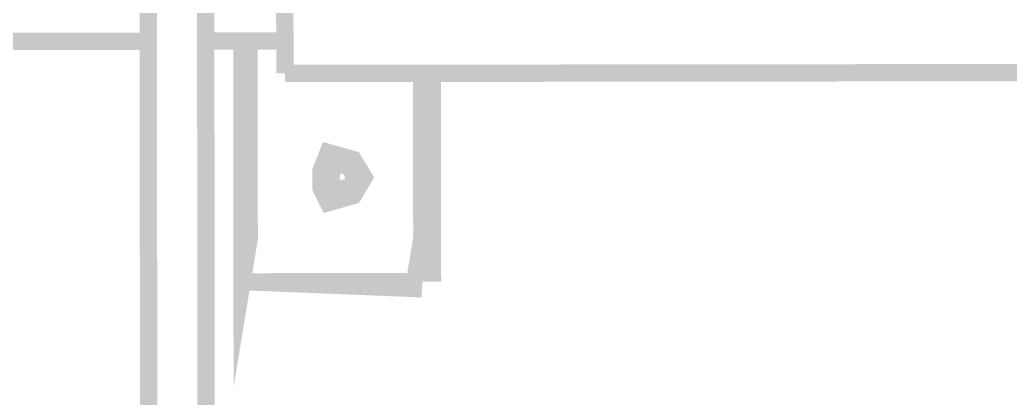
# Model space of a CAD drawing. Header units: feet. Extents: x -99009 to 3252343, y -11094690 to 9035152.
# Drawn here: x 2488214.8 to 2488593.7, y -1977765.8 to -1977620.9 of the extents above; entities that cross this region are included whole.
import ezdxf

# ---------------------------------------------------------------- set-up
doc = ezdxf.new("R2010")
doc.units = ezdxf.units.FT
doc.layers.add('1', color=1, linetype='Continuous')

# ---------------------------------------------------------------- blocks, each defined once
blk = doc.blocks.new('GRINDING MASTER')
at = {"linetype": 'ByBlock', "lineweight": -2, "transparency": 33554684, "const_width": 6.63}
for points in [[(1540300.97, -41396.29), (1540600.95, -41396.29), (1540600.95, -41086.7)], [(1540248.71, -41258.69), (1540248.71, -41627.4)], [(1540270.7, -41271.1), (1540270.7, -41627.4)], [(1540300.97, -41294.5), (1540300.97, -41396.29)], [(1540155.18, -41383.88), (1540248.71, -41383.88)], [(1540270.7, -41383.88), (1540300.97, -41383.88)], [(1540284.51, -41459.55), (1540284.51, -41476.08), (1540287.24, -41459.55), (1540287.24, -41383.88)], [(1540284.51, -41459.55), (1540284.51, -41383.88)], [(1540353.3, -41396.29), (1540353.3, -41459.55)], [(1540357.36, -41396.29), (1540357.36, -41459.55)], [(1540331.23, -41436.15), (1540327.1, -41443.09), (1540317.5, -41445.82), (1540314.77, -41440.28), (1540314.77, -41433.42), (1540317.5, -41426.55), (1540327.1, -41429.28), (1540331.23, -41436.15)], [(1540317.5, -41440.28), (1540327.1, -41440.28), (1540327.1, -41433.42), (1540320.23, -41429.28), (1540317.5, -41440.28)], [(1540350.5, -41476.08), (1540353.3, -41459.55)], [(1540357.36, -41459.55), (1540357.36, -41476.08)], [(1540287.24, -41476.08), (1540353.3, -41478.81)], [(1540291.37, -41476.08), (1540350.5, -41476.08)]]:
    blk.add_lwpolyline(points, dxfattribs=at)

msp = doc.modelspace()

# ---------------------------------------------------------------- linework, layer by layer
at = {"layer": '1'}
msp.add_arc((2520410.24778, -1978395.99612), 100000, 84.1346387202, 194.3871675539, dxfattribs=at)

# ---------------------------------------------------------------- block references
at = {"transparency": 33554684, "rotation": 0.06505171407317947}
msp.add_blockref('GRINDING MASTER', (947969.19485, -1937994.01305), dxfattribs=at)

doc.saveas('drawing.dxf')
